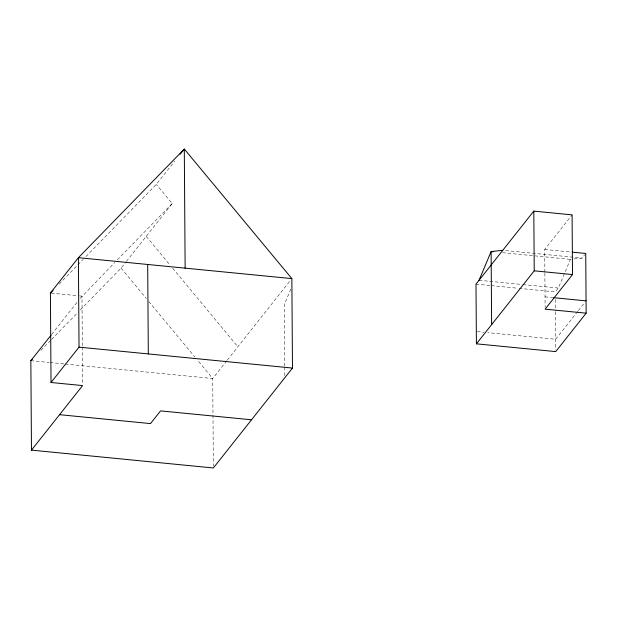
<?xml version="1.0" encoding="UTF-8"?>
<svg xmlns="http://www.w3.org/2000/svg" width="617" height="617" viewBox="0 0 617 617"><rect width="100%" height="100%" fill="white"/><g stroke="black" fill="none" stroke-linecap="round" stroke-linejoin="round"><path stroke-width="0.46" stroke-dasharray="3.08 2.31" d="M290.838 289.065L285.818 300.98L284.321 302.87L284.769 366.19M518.99 288.34L555.3 291.895L558.346 288.054L570.424 259.348L573.116 259.055M85.925 256.587L156.302 184.383L174.765 161.068M51.658 334.414L77.811 301.381M80.195 298.381L114.723 262.526M80.31 309.935L121.079 268.102L125.76 262.202M126.346 261.461L172.205 203.548L156.302 184.383M226.763 360.791L212.734 378.514L213.343 466.043M227.349 360.058L290.669 280.103M544.865 272.205L544.703 249.453L572.09 214.87M574.011 258.963L582.078 258.083L584.692 254.79M577.713 311.415L555.632 339.296L487.792 332.648M578.306 310.667L584.87 302.376M59.116 284.098L77.218 265.526M77.881 264.84L83.249 259.341M117.4 259.78L172.205 203.548M40.876 350.394L50.902 340.114M51.573 339.427L77.634 312.68M544.703 249.453L571.419 252.068M505.639 250.595L582.078 258.083M502.585 252.7L570.424 259.348M479.039 280.28L522.036 284.499M522.992 284.591L558.346 288.054M475.992 284.128L490.322 285.532M491.279 285.625L518.033 288.247M545.035 296.846L552.67 297.595M477.28 331.614L483.967 332.27M51.365 293.129L79.107 295.844M80.063 295.944L81.976 296.129L82.323 346.145M30.85 360.683L49.036 362.464M49.992 362.565L64.353 363.968M65.309 364.061L212.734 378.514L197.355 359.989M146.221 236.357L170.215 265.256M172.675 268.225L237.869 346.769M121.079 268.102L146.298 298.481M148.759 301.451L194.895 357.019M555.354 299.484L555.431 310.86M555.439 311.809L555.701 349.708M544.873 273.146L545.104 307.266M284.776 367.146L284.83 375.776M82.331 347.109L82.585 383.666"/><path stroke-width="0.93" d="M479.039 280.28L491.117 251.574L502.77 250.309M31.475 450.14L82.601 385.586L51.026 382.494L50.401 293.036L78.405 257.682L184.298 149.029L291.856 278.606L292.481 368.064L213.359 467.971L31.475 450.14L30.85 360.683L51.064 335.162M180.125 154.296L184.298 149.029L185.131 268.14M51.026 382.494L79.03 347.14L78.405 257.682L291.856 278.606M586.15 313.181L545.119 309.156L572.507 274.573L572.09 214.87L533.813 211.114L475.992 284.128L476.409 343.831L555.716 351.605L586.15 313.181L585.734 253.471L572.375 252.16M476.409 343.831L534.229 270.824L533.813 211.114M50.401 293.036L53.085 290.283M30.85 360.683L32.184 359.31M493.029 251.767L491.117 251.574L491.626 324.619M534.229 270.824L572.507 274.573M553.626 297.687L586.065 300.872M79.03 347.14L292.481 368.064M251.512 419.791L160.567 410.883L150.502 423.594L59.564 414.678M147.687 264.469L148.311 353.934"/></g></svg>
